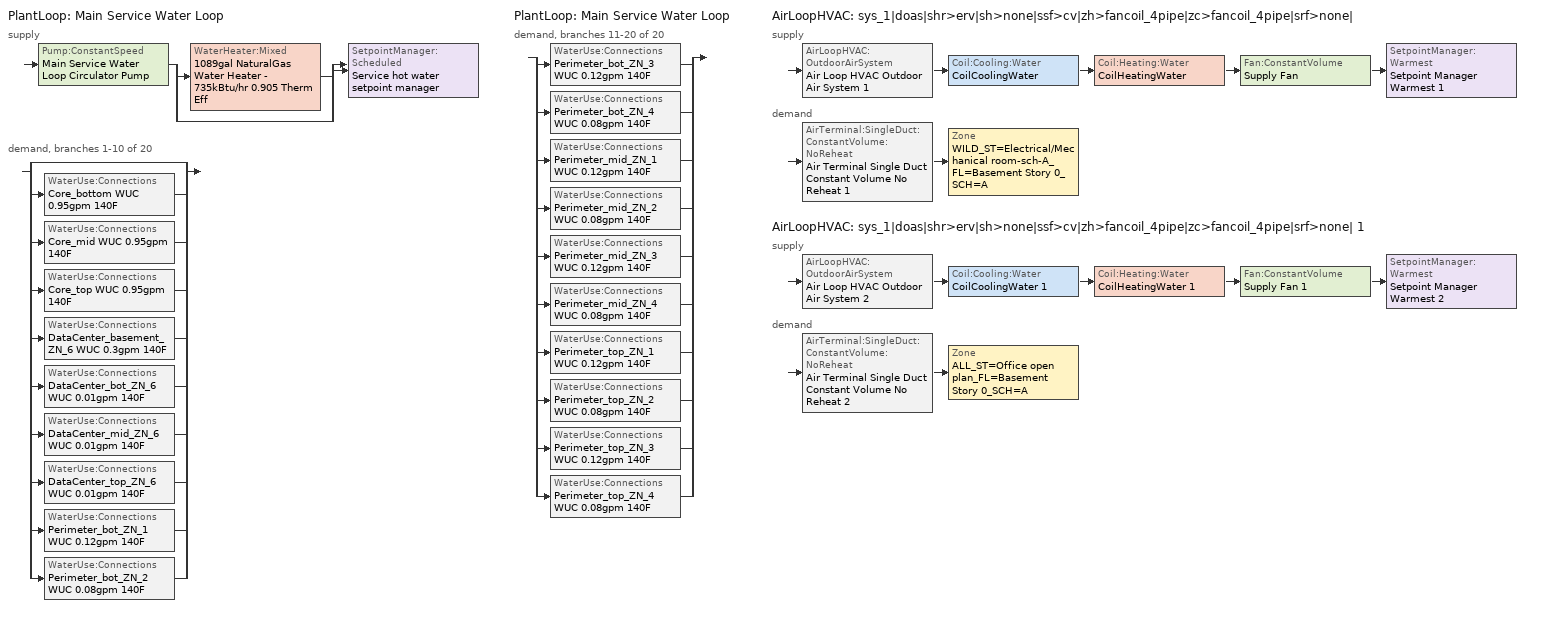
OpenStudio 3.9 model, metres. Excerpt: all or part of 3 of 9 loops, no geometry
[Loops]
PlantLoop 'Main Service Water Loop'
 supply: Pump:ConstantSpeed 'Main Service Water Loop Circulator Pump' > split
  | WaterHeater:Mixed '1089gal NaturalGas Water Heater - 735kBtu/hr 0.905 Therm Eff'
  | bypass
  join > SetpointManager:Scheduled 'Service hot water setpoint manager'
 demand, branches 1-10 of 20: split
  | bypass
  | WaterUse:Connections 'Core_bottom WUC 0.95gpm 140F'
  | WaterUse:Connections 'Core_mid WUC 0.95gpm 140F'
  | WaterUse:Connections 'Core_top WUC 0.95gpm 140F'
  | WaterUse:Connections 'DataCenter_basement_ZN_6 WUC 0.3gpm 140F'
  | WaterUse:Connections 'DataCenter_bot_ZN_6 WUC 0.01gpm 140F'
  | WaterUse:Connections 'DataCenter_mid_ZN_6 WUC 0.01gpm 140F'
  | WaterUse:Connections 'DataCenter_top_ZN_6 WUC 0.01gpm 140F'
  | WaterUse:Connections 'Perimeter_bot_ZN_1 WUC 0.12gpm 140F'
  | WaterUse:Connections 'Perimeter_bot_ZN_2 WUC 0.08gpm 140F'
PlantLoop 'Main Service Water Loop'
 demand, branches 11-20 of 20: split
  | WaterUse:Connections 'Perimeter_bot_ZN_3 WUC 0.12gpm 140F'
  | WaterUse:Connections 'Perimeter_bot_ZN_4 WUC 0.08gpm 140F'
  | WaterUse:Connections 'Perimeter_mid_ZN_1 WUC 0.12gpm 140F'
  | WaterUse:Connections 'Perimeter_mid_ZN_2 WUC 0.08gpm 140F'
  | WaterUse:Connections 'Perimeter_mid_ZN_3 WUC 0.12gpm 140F'
  | WaterUse:Connections 'Perimeter_mid_ZN_4 WUC 0.08gpm 140F'
  | WaterUse:Connections 'Perimeter_top_ZN_1 WUC 0.12gpm 140F'
  | WaterUse:Connections 'Perimeter_top_ZN_2 WUC 0.08gpm 140F'
  | WaterUse:Connections 'Perimeter_top_ZN_3 WUC 0.12gpm 140F'
  | WaterUse:Connections 'Perimeter_top_ZN_4 WUC 0.08gpm 140F'
AirLoopHVAC 'sys_1|doas|shr>erv|sh>none|ssf>cv|zh>fancoil_4pipe|zc>fancoil_4pipe|srf>none|'
 supply: AirLoopHVAC:OutdoorAirSystem 'Air Loop HVAC Outdoor Air System 1' > Coil:Cooling:Water 'CoilCoolingWater' > Coil:Heating:Water 'CoilHeatingWater' > Fan:ConstantVolume 'Supply Fan' > SetpointManager:Warmest 'Setpoint Manager Warmest 1'
 demand: AirTerminal:SingleDuct:ConstantVolume:NoReheat 'Air Terminal Single Duct Constant Volume No Reheat 1' > Zone 'WILD_ST=Electrical/Mechanical room-sch-A_FL=Basement Story 0_SCH=A'
AirLoopHVAC 'sys_1|doas|shr>erv|sh>none|ssf>cv|zh>fancoil_4pipe|zc>fancoil_4pipe|srf>none| 1'
 supply: AirLoopHVAC:OutdoorAirSystem 'Air Loop HVAC Outdoor Air System 2' > Coil:Cooling:Water 'CoilCoolingWater 1' > Coil:Heating:Water 'CoilHeatingWater 1' > Fan:ConstantVolume 'Supply Fan 1' > SetpointManager:Warmest 'Setpoint Manager Warmest 2'
 demand: AirTerminal:SingleDuct:ConstantVolume:NoReheat 'Air Terminal Single Duct Constant Volume No Reheat 2' > Zone 'ALL_ST=Office open plan_FL=Basement Story 0_SCH=A'
[Sizing:Zone] Zone Cooling Design Supply Air Temperature Input Method=TemperatureDifference; Zone Cooling Design Supply Air Temperature {C}=13; Zone Cooling Design Supply Air Temperature Difference {deltaC}=11; Zone Heating Design Supply Air Temperature Input Method=TemperatureDifference; Zone Heating Design Supply Air Temperature {C}=43; Zone Heating Design Supply Air Temperature Difference {deltaC}=21; Zone Cooling Design Supply Air Humidity Ratio {kg-H2O/kg-air}=0.0085; Zone Heating Design Supply Air Humidity Ratio {kg-H2O/kg-air}=0.008; Zone Heating Sizing Factor=1.3; Zone Cooling Sizing Factor=1.1; Cooling Design Air Flow Method=DesignDay; Heating Design Air Flow Method=DesignDay; Account for Dedicated Outdoor Air System=No; Dedicated Outdoor Air System Control Strategy=NeutralSupplyAir; Dedicated Outdoor Air Low Setpoint Temperature for Design {C}=autosize; Dedicated Outdoor Air High Setpoint Temperature for Design {C}=autosize; Zone Load Sizing Method=Sensible Load Only No Latent Load; Zone Latent Cooling Design Supply Air Humidity Ratio Input Method=HumidityRatioDifference; Zone Cooling Design Supply Air Humidity Ratio Difference {kgWater/kgDryAir}=0.005; Zone Latent Heating Design Supply Air Humidity Ratio Input Method=HumidityRatioDifference; Zone Humidification Design Supply Air Humidity Ratio Difference {kgWater/kgDryAir}=0.005; Sizing Option=Coincident
ALL_ST=Office open plan_FL=Basement Story 0_SCH=A; WILD_ST=Electrical/Mechanical room-sch-A_FL=Basement Story 0_SCH=A
[Zone equipment]
ALL_ST=Office open plan_FL=Basement Story 0_SCH=A: Air Terminal Single Duct Constant Volume No Reheat 2, ZoneHVACFourPipeFanCoil 1
WILD_ST=Electrical/Mechanical room-sch-A_FL=Basement Story 0_SCH=A: Air Terminal Single Duct Constant Volume No Reheat 1, ZoneHVACFourPipeFanCoil
[PlantLoop]
Main Service Water Loop: Glycol Concentration=0; Maximum Loop Temperature {C}=60; Minimum Loop Temperature {C}=51.6667; Plant Loop Volume {m3}=Autocalculate; Load Distribution Scheme=Optimal
[Sizing:Plant]
Main Service Water Loop: Loop Type=Heating; Design Loop Exit Temperature {C}=60; Loop Design Temperature Difference {deltaC}=5; Sizing Option=NonCoincident; Zone Timesteps in Averaging Window=1; Coincident Sizing Factor Mode=None
[SetpointManager:Scheduled]
Service hot water setpoint manager: Control Variable=Temperature; Schedule=Service Water Loop Temp - 140F; Setpoint Node or NodeList=Main Service Water Loop Supply Outlet Node
[Pump:ConstantSpeed]
Main Service Water Loop Circulator Pump: Rated Flow Rate {m3/s}=autosize; Rated Pump Head {Pa}=742176; Rated Power Consumption {W}=autosize; Motor Efficiency=0.865; Fraction of Motor Inefficiencies to Fluid Stream=0; Pump Control Type=Intermittent; Design Power Sizing Method=PowerPerFlowPerPressure; Design Electric Power per Unit Flow Rate {W/(m3/s)}=348701.1; Design Shaft Power per Unit Flow Rate per Unit Head {W-s/m3-Pa}=1.28205
[WaterHeater:Mixed]
1089gal NaturalGas Water Heater - 735kBtu/hr 0.905 Therm Eff: Tank Volume {m3}=4.12099; Setpoint Temperature Schedule=Service Water Loop Temp - 140F; Deadband Temperature Difference {deltaC}=2; Maximum Temperature Limit {C}=60; Heater Control Type=Cycle; Heater Maximum Capacity {W}=215321; Heater Fuel Type=NaturalGas; Heater Thermal Efficiency=0.90468; Part Load Factor Curve=SWH-EFFFPLR-NECB2011; Off Cycle Parasitic Fuel Consumption Rate {W}=249.012; Off Cycle Parasitic Fuel Type=NaturalGas; Off Cycle Parasitic Heat Fraction to Tank=0.8; On Cycle Parasitic Fuel Consumption Rate {W}=249.012; On Cycle Parasitic Fuel Type=NaturalGas; On Cycle Parasitic Heat Fraction to Tank=0; Ambient Temperature Indicator=Schedule; Ambient Temperature Schedule=Water Heater Ambient Temp Schedule 71.6F; Off Cycle Loss Coefficient to Ambient Temperature {W/K}=25.9108; On Cycle Loss Coefficient to Ambient Temperature {W/K}=25.9108; Use Side Effectiveness=1; Source Side Effectiveness=1; Use Side Design Flow Rate {m3/s}=autosize; Source Side Design Flow Rate {m3/s}=autosize; Indirect Water Heating Recovery Time {hr}=1.5; Source Side Flow Control Mode=IndirectHeatPrimarySetpoint
[WaterHeater:Sizing]
1089gal NaturalGas Water Heater - 735kBtu/hr 0.905 Therm Eff: Design Mode=PeakDraw; Time Storage Can Meet Peak Draw {hr}=0.538503; Time for Tank Recovery {hr}=0.5; Nominal Tank Volume for Autosizing Plant Connections {m3}=1
[WaterUse:Equipment:Definition] Target Temperature Schedule=Mixed Water At Faucet Temp - 140F; Sensible Fraction Schedule=Fraction Sensible - 0.2; Latent Fraction Schedule=Fraction Latent - 0.05
Name | Peak Flow Rate {m3/s}
Core_bottom 0.95gpm 140F; Core_mid 0.95gpm 140F; Core_top 0.95gpm 140F | 5.96587e-05
Datacenter_basement_zn_6 0.3gpm 140F | 1.87304e-05
Datacenter_bot_zn_6 0.01gpm 140F; Datacenter_mid_zn_6 0.01gpm 140F; Datacenter_top_zn_6 0.01gpm 140F | 8.65266e-07
Perimeter_bot_zn_1 0.12gpm 140F; Perimeter_mid_zn_1 0.12gpm 140F; Perimeter_top_zn_1 0.12gpm 140F | 7.4909e-06
Perimeter_bot_zn_2 0.08gpm 140F; Perimeter_bot_zn_4 0.08gpm 140F; Perimeter_mid_zn_2 0.08gpm 140F; Perimeter_mid_zn_4 0.08gpm 140F; Perimeter_top_zn_2 0.08gpm 140F; Perimeter_top_zn_4 0.08gpm 140F | 4.82732e-06
Perimeter_bot_zn_3 0.12gpm 140F; Perimeter_mid_zn_3 0.12gpm 140F; Perimeter_top_zn_3 0.12gpm 140F | 7.49074e-06
[WaterUse:Equipment] Flow Rate Fraction Schedule=NECB-A-Service Water Heating
Name | Water Use Equipment Definition | Space
Core_bottom Service Water Use 0.95gpm 140F | Core_bottom 0.95gpm 140F | Core_bottom
Core_mid Service Water Use 0.95gpm 140F | Core_mid 0.95gpm 140F | Core_mid
Core_top Service Water Use 0.95gpm 140F | Core_top 0.95gpm 140F | Core_top
DataCenter_basement_ZN_6 Service Water Use 0.3gpm 140F | Datacenter_basement_zn_6 0.3gpm 140F | DataCenter_basement_ZN_6
DataCenter_bot_ZN_6 Service Water Use 0.01gpm 140F | Datacenter_bot_zn_6 0.01gpm 140F | DataCenter_bot_ZN_6
DataCenter_mid_ZN_6 Service Water Use 0.01gpm 140F | Datacenter_mid_zn_6 0.01gpm 140F | DataCenter_mid_ZN_6
DataCenter_top_ZN_6 Service Water Use 0.01gpm 140F | Datacenter_top_zn_6 0.01gpm 140F | DataCenter_top_ZN_6
Perimeter_bot_ZN_1 Service Water Use 0.12gpm 140F | Perimeter_bot_zn_1 0.12gpm 140F | Perimeter_bot_ZN_1
Perimeter_bot_ZN_2 Service Water Use 0.08gpm 140F | Perimeter_bot_zn_2 0.08gpm 140F | Perimeter_bot_ZN_2
Perimeter_bot_ZN_3 Service Water Use 0.12gpm 140F | Perimeter_bot_zn_3 0.12gpm 140F | Perimeter_bot_ZN_3
Perimeter_bot_ZN_4 Service Water Use 0.08gpm 140F | Perimeter_bot_zn_4 0.08gpm 140F | Perimeter_bot_ZN_4
Perimeter_mid_ZN_1 Service Water Use 0.12gpm 140F | Perimeter_mid_zn_1 0.12gpm 140F | Perimeter_mid_ZN_1
Perimeter_mid_ZN_2 Service Water Use 0.08gpm 140F | Perimeter_mid_zn_2 0.08gpm 140F | Perimeter_mid_ZN_2
Perimeter_mid_ZN_3 Service Water Use 0.12gpm 140F | Perimeter_mid_zn_3 0.12gpm 140F | Perimeter_mid_ZN_3
Perimeter_mid_ZN_4 Service Water Use 0.08gpm 140F | Perimeter_mid_zn_4 0.08gpm 140F | Perimeter_mid_ZN_4
Perimeter_top_ZN_1 Service Water Use 0.12gpm 140F | Perimeter_top_zn_1 0.12gpm 140F | Perimeter_top_ZN_1
Perimeter_top_ZN_2 Service Water Use 0.08gpm 140F | Perimeter_top_zn_2 0.08gpm 140F | Perimeter_top_ZN_2
Perimeter_top_ZN_3 Service Water Use 0.12gpm 140F | Perimeter_top_zn_3 0.12gpm 140F | Perimeter_top_ZN_3
Perimeter_top_ZN_4 Service Water Use 0.08gpm 140F | Perimeter_top_zn_4 0.08gpm 140F | Perimeter_top_ZN_4
[WaterUse:Connections] Drain Water Heat Exchanger Type=None; Drain Water Heat Exchanger Destination=Plant
Name | Water Use Equipment Name 1
Core_bottom WUC 0.95gpm 140F | Core_bottom Service Water Use 0.95gpm 140F
Core_mid WUC 0.95gpm 140F | Core_mid Service Water Use 0.95gpm 140F
Core_top WUC 0.95gpm 140F | Core_top Service Water Use 0.95gpm 140F
DataCenter_basement_ZN_6 WUC 0.3gpm 140F | DataCenter_basement_ZN_6 Service Water Use 0.3gpm 140F
DataCenter_bot_ZN_6 WUC 0.01gpm 140F | DataCenter_bot_ZN_6 Service Water Use 0.01gpm 140F
DataCenter_mid_ZN_6 WUC 0.01gpm 140F | DataCenter_mid_ZN_6 Service Water Use 0.01gpm 140F
DataCenter_top_ZN_6 WUC 0.01gpm 140F | DataCenter_top_ZN_6 Service Water Use 0.01gpm 140F
Perimeter_bot_ZN_1 WUC 0.12gpm 140F | Perimeter_bot_ZN_1 Service Water Use 0.12gpm 140F
Perimeter_bot_ZN_2 WUC 0.08gpm 140F | Perimeter_bot_ZN_2 Service Water Use 0.08gpm 140F
Perimeter_bot_ZN_3 WUC 0.12gpm 140F | Perimeter_bot_ZN_3 Service Water Use 0.12gpm 140F
Perimeter_bot_ZN_4 WUC 0.08gpm 140F | Perimeter_bot_ZN_4 Service Water Use 0.08gpm 140F
Perimeter_mid_ZN_1 WUC 0.12gpm 140F | Perimeter_mid_ZN_1 Service Water Use 0.12gpm 140F
Perimeter_mid_ZN_2 WUC 0.08gpm 140F | Perimeter_mid_ZN_2 Service Water Use 0.08gpm 140F
Perimeter_mid_ZN_3 WUC 0.12gpm 140F | Perimeter_mid_ZN_3 Service Water Use 0.12gpm 140F
Perimeter_mid_ZN_4 WUC 0.08gpm 140F | Perimeter_mid_ZN_4 Service Water Use 0.08gpm 140F
Perimeter_top_ZN_1 WUC 0.12gpm 140F | Perimeter_top_ZN_1 Service Water Use 0.12gpm 140F
Perimeter_top_ZN_2 WUC 0.08gpm 140F | Perimeter_top_ZN_2 Service Water Use 0.08gpm 140F
Perimeter_top_ZN_3 WUC 0.12gpm 140F | Perimeter_top_ZN_3 Service Water Use 0.12gpm 140F
Perimeter_top_ZN_4 WUC 0.08gpm 140F | Perimeter_top_ZN_4 Service Water Use 0.08gpm 140F
[AirLoopHVAC] Design Supply Air Flow Rate {m3/s}=autosize; Design Return Air Flow Fraction of Supply Air Flow=1
Name | Availability Schedule
sys_1|doas|shr>erv|sh>none|ssf>cv|zh>fancoil_4pipe|zc>fancoil_4pipe|srf>none| | sys_1|doas|shr>none|sh>none|ssf>cv|zh>fancoil_4pipe|zc>fancoil_4pipe|srf>none| Occ Sch
sys_1|doas|shr>erv|sh>none|ssf>cv|zh>fancoil_4pipe|zc>fancoil_4pipe|srf>none| 1 | sys_1|doas|shr>none|sh>none|ssf>cv|zh>fancoil_4pipe|zc>fancoil_4pipe|srf>none| 1 Occ Sch
[Sizing:System] Type of Load to Size On=VentilationRequirement; Central Heating Maximum System Air Flow Ratio=1; Preheat Design Temperature {C}=7; Preheat Design Humidity Ratio {kg-H2O/kg-Air}=0.008; Precool Design Temperature {C}=13; Precool Design Humidity Ratio {kg-H2O/kg-Air}=0.008; Central Cooling Design Supply Air Temperature {C}=13; Central Heating Design Supply Air Temperature {C}=22; Sizing Option=NonCoincident; 100% Outdoor Air in Cooling=Yes; 100% Outdoor Air in Heating=Yes; Central Cooling Design Supply Air Humidity Ratio {kg-H2O/kg-Air}=0.0085; Central Heating Design Supply Air Humidity Ratio {kg-H2O/kg-Air}=0.008; Cooling Design Air Flow Method=DesignDay; Cooling Design Air Flow Rate {m3/s}=0; Heating Design Air Flow Method=DesignDay; Heating Design Air Flow Rate {m3/s}=0; System Outdoor Air Method=ZoneSum; Zone Maximum Outdoor Air Fraction=1; Cooling Supply Air Flow Rate Per Floor Area {m3/s-m2}=0.00996765; Cooling Fraction of Autosized Cooling Supply Air Flow Rate=1; Cooling Supply Air Flow Rate Per Unit Cooling Capacity {m3/s-W}=3.94755e-05; Heating Supply Air Flow Rate Per Floor Area {m3/s-m2}=0.00996765; Heating Fraction of Autosized Heating Supply Air Flow Rate=1; Heating Fraction of Autosized Cooling Supply Air Flow Rate=1; Heating Supply Air Flow Rate Per Unit Heating Capacity {m3/s-W}=3.15882e-05; Cooling Design Capacity Method=CoolingDesignCapacity; Cooling Design Capacity {W}=autosize; Cooling Design Capacity Per Floor Area {W/m2}=234.7; Fraction of Autosized Cooling Design Capacity=1; Heating Design Capacity Method=HeatingDesignCapacity; Heating Design Capacity {W}=autosize; Heating Design Capacity Per Floor Area {W/m2}=157; Fraction of Autosized Heating Design Capacity=1; Central Cooling Capacity Control Method=OnOff; Occupant Diversity=autosize
sys_1|doas|shr>erv|sh>none|ssf>cv|zh>fancoil_4pipe|zc>fancoil_4pipe|srf>none|; sys_1|doas|shr>erv|sh>none|ssf>cv|zh>fancoil_4pipe|zc>fancoil_4pipe|srf>none| 1
[SetpointManager:Warmest] Control Variable=Temperature; Minimum Setpoint Temperature {C}=13; Maximum Setpoint Temperature {C}=22; Strategy=MaximumTemperature
Name | Setpoint Node or NodeList
Setpoint Manager Warmest 1 | sys_1|doas|shr>erv|sh>none|ssf>cv|zh>fancoil_4pipe|zc>fancoil_4pipe|srf>none| Supply Outlet Node
Setpoint Manager Warmest 2 | sys_1|doas|shr>erv|sh>none|ssf>cv|zh>fancoil_4pipe|zc>fancoil_4pipe|srf>none| 1 Supply Outlet Node
[Fan:ConstantVolume] Availability Schedule=Always On Discrete; Fan Total Efficiency=0.39975; Pressure Rise {Pa}=640; Maximum Flow Rate {m3/s}=AutoSize; Motor Efficiency=0.615
Supply Fan; Supply Fan 1
[Coil:Heating:Water] Availability Schedule=Always On Discrete
CoilHeatingWater; CoilHeatingWater 1
[Coil:Cooling:Water] Availability Schedule=Always On Discrete
CoilCoolingWater; CoilCoolingWater 1
[Controller:OutdoorAir] Minimum Outdoor Air Flow Rate {m3/s}=autosize; Maximum Outdoor Air Flow Rate {m3/s}=Autosize; Economizer Control Type=NoEconomizer; Economizer Control Action Type=ModulateFlow; Economizer Maximum Limit Dry-Bulb Temperature {C}=28; Economizer Maximum Limit Enthalpy {J/kg}=64000; Economizer Minimum Limit Dry-Bulb Temperature {C}=-100; Lockout Type=NoLockout; Minimum Limit Type=FixedMinimum; High Humidity Control=No; High Humidity Outdoor Air Flow Ratio=1; Control High Indoor Humidity Based on Outdoor Humidity Ratio=Yes; Heat Recovery Bypass Control Type=BypassWhenWithinEconomizerLimits; Economizer Operation Staging=InterlockedWithMechanicalCooling
Name | Minimum Outdoor Air Schedule | Controller Mechanical Ventilation
Controller Outdoor Air 1 | sys_1|doas|shr>none|sh>none|ssf>cv|zh>fancoil_4pipe|zc>fancoil_4pipe|srf>none| Occ Sch | Controller Mechanical Ventilation 1
Controller Outdoor Air 2 | sys_1|doas|shr>none|sh>none|ssf>cv|zh>fancoil_4pipe|zc>fancoil_4pipe|srf>none| 1 Occ Sch | Controller Mechanical Ventilation 2
[Controller:MechanicalVentilation] Availability Schedule=Always On Discrete
Controller Mechanical Ventilation 1; Controller Mechanical Ventilation 2
[AirLoopHVAC:OutdoorAirSystem]
Name | Controller
Air Loop HVAC Outdoor Air System 1 | Controller Outdoor Air 1
Air Loop HVAC Outdoor Air System 2 | Controller Outdoor Air 2
[AirTerminal:SingleDuct:ConstantVolume:NoReheat] Availability Schedule=Always On Discrete; Maximum Air Flow Rate {m3/s}=AutoSize
Air Terminal Single Duct Constant Volume No Reheat 1; Air Terminal Single Duct Constant Volume No Reheat 2
[Controller:WaterCoil]
Name | Water Coil | Action | Controller Convergence Tolerance {deltaC}
Controller Water Coil 1 | CoilHeatingWater | Normal | 0.0001
Controller Water Coil 2 | CoilHeatingWater 1 | Normal | 0.0001
Controller Water Coil 6 | CoilCoolingWater | Reverse
Controller Water Coil 7 | CoilCoolingWater 1 | Reverse
[Schedule:Ruleset]
Name | Default Day Schedule | Summer Design Day Schedule | Winter Design Day Schedule
Service Water Loop Temp - 140F | Service Water Loop Temp - 140F Default
Water Heater Ambient Temp Schedule 71.6F | Water Heater Ambient Temp Schedule 71.6F Default
NECB-A-Service Water Heating | NECB-A-Service Water Heating Default
Fraction Sensible - 0.2 | Fraction Sensible - 0.2 Default
Fraction Latent - 0.05 | Fraction Latent - 0.05 Default
Mixed Water At Faucet Temp - 140F | Mixed Water At Faucet Temp - 140F Default
sys_1|doas|shr>none|sh>none|ssf>cv|zh>fancoil_4pipe|zc>fancoil_4pipe|srf>none| Occ Sch | sys_1|doas|shr>none|sh>none|ssf>cv|zh>fancoil_4pipe|zc>fancoil_4pipe|srf>none| Occ Sch Default | sys_1|doas|shr>none|sh>none|ssf>cv|zh>fancoil_4pipe|zc>fancoil_4pipe|srf>none| Occ Sch Summer Design Day | sys_1|doas|shr>none|sh>none|ssf>cv|zh>fancoil_4pipe|zc>fancoil_4pipe|srf>none| Occ Sch Winter Design Day
sys_1|doas|shr>none|sh>none|ssf>cv|zh>fancoil_4pipe|zc>fancoil_4pipe|srf>none| 1 Occ Sch | sys_1|doas|shr>none|sh>none|ssf>cv|zh>fancoil_4pipe|zc>fancoil_4pipe|srf>none| 1 Occ Sch Default | sys_1|doas|shr>none|sh>none|ssf>cv|zh>fancoil_4pipe|zc>fancoil_4pipe|srf>none| 1 Occ Sch Summer Design Day | sys_1|doas|shr>none|sh>none|ssf>cv|zh>fancoil_4pipe|zc>fancoil_4pipe|srf>none| 1 Occ Sch Winter Design Day
[Schedule:Day]
Service Water Loop Temp - 140F Default; Mixed Water At Faucet Temp - 140F Default: 24, 0, 60
Water Heater Ambient Temp Schedule 71.6F Default: 24, 0, 22
NECB-A-Service Water Heating Default; NECB-A-Service Water Heating Default|Wkdy Day: No, 7, 0, 0.05, 8, 0, 0.1, 10, 0, 0.5, 16, 0, 0.9, 17, 0, 0.7, 18, 0, 0.5, 19, 0, 0.3, 22, 0, 0.2, 24, 0, 0.05
NECB-A-Service Water Heating Sat Day; NECB-A-Service Water Heating Sun|Hol Day: No, 24, 0, 0.05
Fraction Sensible - 0.2 Default: 24, 0, 0.2
Fraction Latent - 0.05 Default: 24, 0, 0.05
sys_1|doas|shr>none|sh>none|ssf>cv|zh>fancoil_4pipe|zc>fancoil_4pipe|srf>none| Occ Sch Default; sys_1|doas|shr>none|sh>none|ssf>cv|zh>fancoil_4pipe|zc>fancoil_4pipe|srf>none| 1 Occ Sch Default: 8, 0, 0, 19, 0, 1, 24, 0, 0
sys_1|doas|shr>none|sh>none|ssf>cv|zh>fancoil_4pipe|zc>fancoil_4pipe|srf>none| Occ Sch Winter Design Day; sys_1|doas|shr>none|sh>none|ssf>cv|zh>fancoil_4pipe|zc>fancoil_4pipe|srf>none| Occ Sch Summer Design Day; sys_1|doas|shr>none|sh>none|ssf>cv|zh>fancoil_4pipe|zc>fancoil_4pipe|srf>none| 1 Occ Sch Winter Design Day; sys_1|doas|shr>none|sh>none|ssf>cv|zh>fancoil_4pipe|zc>fancoil_4pipe|srf>none| 1 Occ Sch Summer Design Day: 24, 0, 1
Schedule Day 7; Schedule Day 8; Schedule Day 9; Schedule Day 10: 24, 0, 0
[Schedule:Rule] Date Specification Type=DateRange; Start Month=1; End Month=12
Name | Schedule Ruleset | Rule Order | Day Schedule | Apply Monday | Apply Tuesday | Apply Wednesday | Apply Thursday | Apply Friday | Start Day | End Day | Apply Saturday | Apply Sunday
Schedule Rule 17 | NECB-A-Service Water Heating | 2 | NECB-A-Service Water Heating Default|Wkdy Day | Yes | Yes | Yes | Yes | Yes | 1 | 31
Schedule Rule 18 | NECB-A-Service Water Heating | 1 | NECB-A-Service Water Heating Sat Day |  |  |  |  |  | 1 | 31 | Yes
Schedule Rule 19 | NECB-A-Service Water Heating | 0 | NECB-A-Service Water Heating Sun|Hol Day |  |  |  |  |  | 1 | 31 |  | Yes
Schedule Rule 20 | sys_1|doas|shr>none|sh>none|ssf>cv|zh>fancoil_4pipe|zc>fancoil_4pipe|srf>none| Occ Sch | 1 | Schedule Day 7 |  |  |  |  |  | 7 | 30 | Yes
Schedule Rule 21 | sys_1|doas|shr>none|sh>none|ssf>cv|zh>fancoil_4pipe|zc>fancoil_4pipe|srf>none| Occ Sch | 0 | Schedule Day 8 |  |  |  |  |  | 1 | 31 |  | Yes
Schedule Rule 22 | sys_1|doas|shr>none|sh>none|ssf>cv|zh>fancoil_4pipe|zc>fancoil_4pipe|srf>none| 1 Occ Sch | 1 | Schedule Day 9 |  |  |  |  |  | 7 | 30 | Yes
Schedule Rule 23 | sys_1|doas|shr>none|sh>none|ssf>cv|zh>fancoil_4pipe|zc>fancoil_4pipe|srf>none| 1 Occ Sch | 0 | Schedule Day 10 |  |  |  |  |  | 1 | 31 |  | Yes
[Schedule:Constant]
Always On Discrete: Value=1
[Curve:Cubic]
SWH-EFFFPLR-NECB2011: Coefficient1 Constant=0.7576; Coefficient2 x=1.0071; Coefficient3 x**2=-1.4443; Coefficient4 x**3=0.6844; Minimum Value of x=0; Maximum Value of x=1
